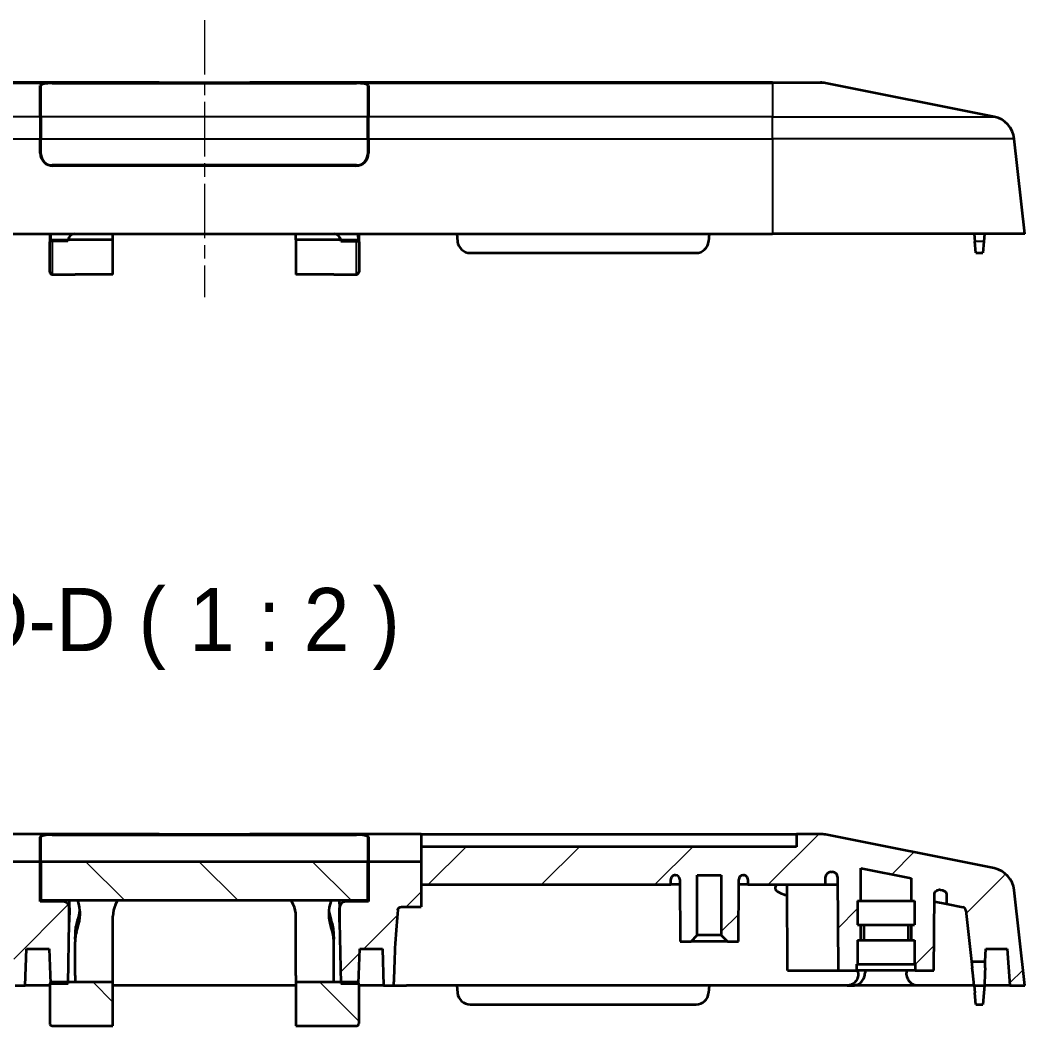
# Model space of a CAD drawing. Header units: millimetres. Extents: x 22 to 2984, y 12 to 577.
# Drawn here: x 1554.7 to 1634.3, y 136.7 to 216.4 of the extents above; entities that cross this region are included whole.
import ezdxf

# ---------------------------------------------------------------- set-up
doc = ezdxf.new("R2010")
doc.units = ezdxf.units.MM
doc.header["$LTSCALE"] = 1.5
doc.linetypes.add('CHAIN', pattern=[0.3543, 0.2362, -0.0295, 0.0591, -0.0295])
doc.layers.add('Centerline (ISO)', color=7, linetype='Continuous', lineweight=18, true_color=0x80ffff)
doc.layers.add('Hatch (ISO)', color=1, linetype='Continuous', lineweight=18, true_color=0xff0000)
for name, color, linetype, lineweight in [('Symbol (ISO)', 7, 'Continuous', 18), ('Visible (ISO)', 7, 'Continuous', 35), ('Visible Narrow (ISO)', 7, 'Continuous', 25)]:
    doc.layers.add(name, color=color, linetype=linetype, lineweight=lineweight)
doc.styles.add('Note Text (TK)', font='MS PGothic.ttf')

msp = doc.modelspace()

# ---------------------------------------------------------------- hatches: boundary and pattern name
at = {"layer": 'Hatch (ISO)'}
h = msp.add_hatch(dxfattribs=at)
h.set_pattern_fill('ANSI31', color=256, scale=50.8, style=0)
h.set_pattern_definition([(45, (1381.25, -4), (-4.49013, 4.49013), [])])
edge = h.paths.add_edge_path()
edge.add_line((1513.00158, 146.55295), (1513.00158, 144.65295))
edge.add_line((1513.00158, 144.65295), (1513.25158, 144.65295))
edge.add_line((1513.25158, 144.65295), (1513.25158, 143.45295))
edge.add_line((1513.25158, 143.45295), (1513.00158, 143.45295))
edge.add_line((1513.00158, 143.45295), (1513.00158, 141.55295))
edge.add_line((1513.00158, 141.55295), (1512.95158, 141.55295))
edge.add_line((1512.95158, 141.55295), (1512.95158, 141.05295))
edge.add_line((1512.95158, 141.05295), (1511.45158, 141.05295))
edge.add_line((1511.45158, 141.05295), (1511.42017, 147.05133))
edge.add_spline(control_points=[(1511.42017, 147.05133), (1511.4199, 147.10342), (1511.40945, 147.15495), (1511.3694, 147.25112), (1511.34018, 147.29483), (1511.26661, 147.36858), (1511.22298, 147.39793), (1511.13832, 147.43345), (1511.09961, 147.44328), (1511.02057, 147.45121), (1510.98068, 147.44926), (1510.94173, 147.44147)], knot_values=[-0.0707091, -0.0707091, -0.0707091, -0.0707091, -0.05508333, -0.05508333, -0.03945755, -0.03945755, -0.02383177, -0.02383177, -0.01191588, -0.01191588, 0, 0, 0, 0], degree=3, periodic=0)
edge.add_line((1510.94173, 147.44147), (1510.77766, 147.40866))
edge.add_spline(control_points=[(1510.77766, 147.40866), (1510.72658, 147.39844), (1510.67799, 147.37835), (1510.59125, 147.32067), (1510.55392, 147.28363), (1510.5027, 147.20788), (1510.48559, 147.1722), (1510.46233, 147.09699), (1510.45632, 147.05788), (1510.45611, 147.01852)], knot_values=[-0.05486724, -0.05486724, -0.05486724, -0.05486724, -0.03924146, -0.03924146, -0.02361568, -0.02361568, -0.01180784, -0.01180784, 0, 0, 0, 0], degree=3, periodic=0)
edge.add_line((1510.45611, 147.01852), (1510.45247, 146.32382))
edge.add_line((1510.45247, 146.32382), (1509.17716, 146.06875))
edge.add_ellipse((1509.236, 145.77458), major_axis=(-0.29817, 0.03313), ratio=1, start_angle=287.6501242, end_angle=360)
edge.add_line((1508.93783, 145.80771), (1508.48731, 141.75295))
edge.add_line((1508.48731, 141.75295), (1507.38523, 141.75295))
edge.add_line((1507.38523, 141.75295), (1507.35031, 142.75295))
edge.add_line((1507.35031, 142.75295), (1505.65437, 142.75295))
edge.add_line((1505.65437, 142.75295), (1505.45158, 139.85295))
edge.add_line((1505.45158, 139.85295), (1504.25158, 139.85295))
edge.add_line((1504.25158, 139.85295), (1505.09008, 147.39946))
edge.add_ellipse((1507.07785, 147.1786), major_axis=(-0.39223, 1.96116), ratio=1, start_angle=0, end_angle=72.3498758, ccw=False)
edge.add_line((1506.68561, 149.13976), (1520.05739, 151.81411))
edge.add_ellipse((1520.44962, 149.85295), major_axis=(0, 2), ratio=1, start_angle=0, end_angle=11.3099325, ccw=False)
edge.add_line((1520.44962, 151.85295), (1522.35158, 151.85295))
edge.add_line((1522.35158, 151.85295), (1522.35158, 150.85295))
edge.add_line((1522.35158, 150.85295), (1552.42714, 150.85295))
edge.add_line((1552.42714, 150.85295), (1552.42714, 149.66548))
edge.add_line((1552.42714, 149.66548), (1552.42714, 147.85295))
edge.add_line((1552.42714, 147.85295), (1532.30158, 147.85295))
edge.add_line((1532.30158, 147.85295), (1532.30366, 148.25112))
edge.add_ellipse((1531.95367, 148.25295), major_axis=(0, 0.35), ratio=1, start_angle=269.7, end_angle=360)
edge.add_line((1531.95367, 148.60295), (1531.92724, 148.60295))
edge.add_ellipse((1531.92724, 148.25295), major_axis=(-0.35, 0.00183), ratio=1, start_angle=270.3, end_angle=360)
edge.add_line((1531.57724, 148.25478), (1531.55158, 143.35295))
edge.add_line((1531.55158, 143.35295), (1530.70158, 143.35295))
edge.add_line((1530.70158, 143.35295), (1530.20158, 143.85295))
edge.add_line((1530.20158, 143.85295), (1530.20158, 148.60295))
edge.add_line((1530.20158, 148.60295), (1528.30158, 148.60295))
edge.add_line((1528.30158, 148.60295), (1528.30158, 143.85295))
edge.add_line((1528.30158, 143.85295), (1527.80158, 143.35295))
edge.add_line((1527.80158, 143.35295), (1526.95158, 143.35295))
edge.add_line((1526.95158, 143.35295), (1526.92591, 148.25478))
edge.add_ellipse((1526.57592, 148.25295), major_axis=(0, 0.35), ratio=1, start_angle=270.3, end_angle=360)
edge.add_line((1526.57592, 148.60295), (1526.54949, 148.60295))
edge.add_ellipse((1526.54949, 148.25295), major_axis=(-0.35, -0.00183), ratio=1, start_angle=269.7, end_angle=360)
edge.add_line((1526.19949, 148.25112), (1526.20158, 147.85295))
edge.add_line((1526.20158, 147.85295), (1520.04268, 147.85295))
edge.add_line((1520.04268, 147.85295), (1520.03952, 148.45504))
edge.add_ellipse((1519.63953, 148.45295), major_axis=(0, 0.4), ratio=1, start_angle=270.3, end_angle=360)
edge.add_line((1519.63953, 148.85295), (1519.49033, 148.85295))
edge.add_ellipse((1519.49033, 148.45295), major_axis=(-0.39999, 0.00209), ratio=1, start_angle=270.3, end_angle=360)
edge.add_line((1519.09034, 148.45504), (1519.05158, 141.05295))
edge.add_line((1519.05158, 141.05295), (1517.55158, 141.05295))
edge.add_line((1517.55158, 141.05295), (1517.55158, 141.55295))
edge.add_line((1517.55158, 141.55295), (1517.50158, 141.55295))
edge.add_line((1517.50158, 141.55295), (1517.50158, 143.45295))
edge.add_line((1517.50158, 143.45295), (1517.25158, 143.45295))
edge.add_line((1517.25158, 143.45295), (1517.25158, 144.65295))
edge.add_line((1517.25158, 144.65295), (1517.50158, 144.65295))
edge.add_line((1517.50158, 144.65295), (1517.50158, 146.55295))
edge.add_line((1517.50158, 146.55295), (1517.25158, 146.55295))
edge.add_line((1517.25158, 146.55295), (1517.25158, 149.15295))
edge.add_line((1517.25158, 149.15295), (1513.25158, 148.35295))
edge.add_line((1513.25158, 148.35295), (1513.25158, 146.55295))
edge.add_line((1513.25158, 146.55295), (1513.00158, 146.55295))
edge = h.paths.add_edge_path()
edge.add_line((1584.94365, 146.09616), (1586.4148, 146.09616))
edge.add_line((1586.4148, 146.09616), (1586.4148, 147.85295))
edge.add_line((1586.4148, 147.85295), (1586.4148, 149.66548))
edge.add_line((1586.4148, 149.66548), (1582.25158, 149.66548))
edge.add_line((1582.25158, 149.66548), (1582.25158, 146.50327))
edge.add_line((1582.25158, 146.50327), (1580.44402, 146.50327))
edge.add_ellipse((1580.44402, 146.0193), major_axis=(0, 0.48397), ratio=1, start_angle=0, end_angle=89.3480776)
edge.add_ellipse((1580.46375, 144.88904), major_axis=(-0.07903, 4.52768), ratio=0.11041491, start_angle=75.3618381, end_angle=90)
edge.add_line((1579.96383, 144.88032), (1580.04688, 140.12196))
edge.add_line((1580.04688, 140.12196), (1580.04896, 140.00295))
edge.add_line((1580.04896, 140.00295), (1580.25481, 140.00295))
edge.add_line((1580.25481, 140.00295), (1580.45158, 140.00295))
edge.add_line((1580.45158, 140.00295), (1581.30158, 140.00295))
edge.add_line((1581.30158, 140.00295), (1581.45682, 140.00295))
edge.add_line((1581.45682, 140.00295), (1581.45833, 140.04617))
edge.add_line((1581.45833, 140.04617), (1581.55285, 142.75295))
edge.add_line((1581.55285, 142.75295), (1583.35031, 142.75295))
edge.add_line((1583.35031, 142.75295), (1583.45158, 139.85295))
edge.add_line((1583.45158, 139.85295), (1584.25158, 139.85295))
edge.add_line((1584.25158, 139.85295), (1584.25689, 140.15726))
edge.add_ellipse((1585.25674, 140.13981), major_axis=(0.15806, 9.05537), ratio=0.11041491, start_angle=50.9953604, end_angle=90, ccw=False)
edge.add_spline(control_points=[(1584.57924, 145.85267), (1584.58223, 145.8806), (1584.59017, 145.90757), (1584.61579, 145.95874), (1584.63339, 145.98199), (1584.6811, 146.02734), (1584.71518, 146.04947), (1584.82072, 146.0902), (1584.88722, 146.09616), (1584.94365, 146.09616)], knot_values=[-0.04626918, -0.04626918, -0.04626918, -0.04626918, -0.03748152, -0.03748152, -0.02837533, -0.02837533, -0.01692878, -0.01692878, 0, 0, 0, 0], degree=3, periodic=0)
edge = h.paths.add_edge_path()
edge.add_line((1552.42714, 146.09616), (1553.55951, 146.09616))
edge.add_spline(control_points=[(1553.55951, 146.09616), (1553.61363, 146.09616), (1553.67584, 146.09067), (1553.77177, 146.05673), (1553.80587, 146.03851), (1553.86017, 145.9932), (1553.88103, 145.96851), (1553.91132, 145.91302), (1553.92062, 145.88345), (1553.92391, 145.85267)], knot_values=[-0.04926819, -0.04926819, -0.04926819, -0.04926819, -0.03044464, -0.03044464, -0.01895465, -0.01895465, -0.00928773, -0.00928773, 0, 0, 0, 0], degree=3, periodic=0)
edge.add_ellipse((1553.24642, 140.13981), major_axis=(-0.15806, 9.05537), ratio=0.11041491, start_angle=270, end_angle=309.0046396, ccw=False)
edge.add_line((1554.24627, 140.15726), (1554.25158, 139.85295))
edge.add_line((1554.25158, 139.85295), (1555.05158, 139.85295))
edge.add_line((1555.05158, 139.85295), (1555.15285, 142.75295))
edge.add_line((1555.15285, 142.75295), (1556.95031, 142.75295))
edge.add_line((1556.95031, 142.75295), (1557.04483, 140.04617))
edge.add_line((1557.04483, 140.04617), (1557.04634, 140.00295))
edge.add_line((1557.04634, 140.00295), (1557.20158, 140.00295))
edge.add_line((1557.20158, 140.00295), (1558.05158, 140.00295))
edge.add_line((1558.05158, 140.00295), (1558.24835, 140.00295))
edge.add_line((1558.24835, 140.00295), (1558.4542, 140.00295))
edge.add_line((1558.4542, 140.00295), (1558.45627, 140.12196))
edge.add_line((1558.45627, 140.12196), (1558.53933, 144.88032))
edge.add_ellipse((1558.03941, 144.88904), major_axis=(0.07903, 4.52768), ratio=0.11041491, start_angle=270, end_angle=284.6381619)
edge.add_ellipse((1558.05914, 146.0193), major_axis=(0.48394, 0.00551), ratio=1, start_angle=0, end_angle=89.3480776)
edge.add_line((1558.05914, 146.50327), (1556.25158, 146.50327))
edge.add_line((1556.25158, 146.50327), (1556.25158, 149.66548))
edge.add_line((1556.25158, 149.66548), (1552.42714, 149.66548))
edge.add_line((1552.42714, 149.66548), (1552.42714, 147.85295))
edge.add_line((1552.42714, 147.85295), (1552.42714, 146.09616))
edge = h.paths.add_edge_path()
edge.add_line((1621.00158, 146.55295), (1621.00158, 144.65295))
edge.add_line((1621.00158, 144.65295), (1621.25158, 144.65295))
edge.add_line((1621.25158, 144.65295), (1621.25158, 143.45295))
edge.add_line((1621.25158, 143.45295), (1621.00158, 143.45295))
edge.add_line((1621.00158, 143.45295), (1621.00158, 141.55295))
edge.add_line((1621.00158, 141.55295), (1620.95158, 141.55295))
edge.add_line((1620.95158, 141.55295), (1620.95158, 141.05295))
edge.add_line((1620.95158, 141.05295), (1619.45158, 141.05295))
edge.add_line((1619.45158, 141.05295), (1619.41282, 148.45504))
edge.add_ellipse((1619.01283, 148.45295), major_axis=(0, 0.4), ratio=1, start_angle=270.3, end_angle=360)
edge.add_line((1619.01283, 148.85295), (1618.86363, 148.85295))
edge.add_ellipse((1618.86363, 148.45295), major_axis=(-0.39999, 0.00209), ratio=1, start_angle=270.3, end_angle=360)
edge.add_line((1618.46363, 148.45504), (1618.46048, 147.85295))
edge.add_line((1618.46048, 147.85295), (1612.30158, 147.85295))
edge.add_line((1612.30158, 147.85295), (1612.30366, 148.25112))
edge.add_ellipse((1611.95367, 148.25295), major_axis=(0, 0.35), ratio=1, start_angle=269.7, end_angle=360)
edge.add_line((1611.95367, 148.60295), (1611.92724, 148.60295))
edge.add_ellipse((1611.92724, 148.25295), major_axis=(-0.35, 0.00183), ratio=1, start_angle=270.3, end_angle=360)
edge.add_line((1611.57724, 148.25478), (1611.55158, 143.35295))
edge.add_line((1611.55158, 143.35295), (1610.70158, 143.35295))
edge.add_line((1610.70158, 143.35295), (1610.20158, 143.85295))
edge.add_line((1610.20158, 143.85295), (1610.20158, 148.60295))
edge.add_line((1610.20158, 148.60295), (1608.30158, 148.60295))
edge.add_line((1608.30158, 148.60295), (1608.30158, 143.85295))
edge.add_line((1608.30158, 143.85295), (1607.80158, 143.35295))
edge.add_line((1607.80158, 143.35295), (1606.95158, 143.35295))
edge.add_line((1606.95158, 143.35295), (1606.92591, 148.25478))
edge.add_ellipse((1606.57592, 148.25295), major_axis=(0, 0.35), ratio=1, start_angle=270.3, end_angle=360)
edge.add_line((1606.57592, 148.60295), (1606.54949, 148.60295))
edge.add_ellipse((1606.54949, 148.25295), major_axis=(-0.35, -0.00183), ratio=1, start_angle=269.7, end_angle=360)
edge.add_line((1606.19949, 148.25112), (1606.20158, 147.85295))
edge.add_line((1606.20158, 147.85295), (1586.4148, 147.85295))
edge.add_line((1586.4148, 147.85295), (1586.4148, 149.66548))
edge.add_line((1586.4148, 149.66548), (1586.4148, 150.85295))
edge.add_line((1586.4148, 150.85295), (1616.15158, 150.85295))
edge.add_line((1616.15158, 150.85295), (1616.15158, 151.85295))
edge.add_line((1616.15158, 151.85295), (1618.05354, 151.85295))
edge.add_ellipse((1618.05354, 149.85295), major_axis=(0.39223, 1.96116), ratio=1, start_angle=0, end_angle=11.3099325, ccw=False)
edge.add_line((1618.44577, 151.81411), (1631.81754, 149.13976))
edge.add_ellipse((1631.42531, 147.1786), major_axis=(1.98777, 0.22086), ratio=1, start_angle=0, end_angle=72.3498758, ccw=False)
edge.add_line((1633.41308, 147.39946), (1634.25158, 139.85295))
edge.add_line((1634.25158, 139.85295), (1633.05158, 139.85295))
edge.add_line((1633.05158, 139.85295), (1632.84879, 142.75295))
edge.add_line((1632.84879, 142.75295), (1631.15285, 142.75295))
edge.add_line((1631.15285, 142.75295), (1631.11793, 141.75295))
edge.add_line((1631.11793, 141.75295), (1630.01585, 141.75295))
edge.add_line((1630.01585, 141.75295), (1629.56532, 145.80771))
edge.add_ellipse((1629.26716, 145.77458), major_axis=(0.05883, 0.29417), ratio=1, start_angle=287.6501242, end_angle=360)
edge.add_line((1629.32599, 146.06875), (1628.05068, 146.32382))
edge.add_line((1628.05068, 146.32382), (1628.04705, 147.01852))
edge.add_spline(control_points=[(1628.04705, 147.01852), (1628.04677, 147.0706), (1628.03633, 147.12214), (1627.99628, 147.2183), (1627.96705, 147.26201), (1627.90247, 147.32676), (1627.87072, 147.35037), (1627.80134, 147.38756), (1627.76409, 147.40094), (1627.7255, 147.40866)], knot_values=[-0.05486724, -0.05486724, -0.05486724, -0.05486724, -0.03924146, -0.03924146, -0.02361568, -0.02361568, -0.01180784, -0.01180784, 0, 0, 0, 0], degree=3, periodic=0)
edge.add_line((1627.7255, 147.40866), (1627.56143, 147.44147))
edge.add_spline(control_points=[(1627.56143, 147.44147), (1627.51035, 147.45169), (1627.45777, 147.45183), (1627.35551, 147.43195), (1627.30682, 147.41211), (1627.21976, 147.3549), (1627.18224, 147.31806), (1627.13041, 147.24229), (1627.11299, 147.20635), (1627.08932, 147.13052), (1627.08319, 147.09105), (1627.08299, 147.05133)], knot_values=[-0.0707091, -0.0707091, -0.0707091, -0.0707091, -0.05508333, -0.05508333, -0.03945755, -0.03945755, -0.02383177, -0.02383177, -0.01191588, -0.01191588, 0, 0, 0, 0], degree=3, periodic=0)
edge.add_line((1627.08299, 147.05133), (1627.05158, 141.05295))
edge.add_line((1627.05158, 141.05295), (1625.55158, 141.05295))
edge.add_line((1625.55158, 141.05295), (1625.55158, 141.55295))
edge.add_line((1625.55158, 141.55295), (1625.50158, 141.55295))
edge.add_line((1625.50158, 141.55295), (1625.50158, 143.45295))
edge.add_line((1625.50158, 143.45295), (1625.25158, 143.45295))
edge.add_line((1625.25158, 143.45295), (1625.25158, 144.65295))
edge.add_line((1625.25158, 144.65295), (1625.50158, 144.65295))
edge.add_line((1625.50158, 144.65295), (1625.50158, 146.55295))
edge.add_line((1625.50158, 146.55295), (1625.25158, 146.55295))
edge.add_line((1625.25158, 146.55295), (1625.25158, 148.35295))
edge.add_line((1625.25158, 148.35295), (1621.25158, 149.15295))
edge.add_line((1621.25158, 149.15295), (1621.25158, 146.55295))
edge.add_line((1621.25158, 146.55295), (1621.00158, 146.55295))
h = msp.add_hatch(dxfattribs=at)
h.set_pattern_fill('ANSI31', color=256, scale=50.8, angle=90.0002105, style=0)
h.set_pattern_definition([(135.0002, (1381.25, -4), (-4.49011, -4.49014), [])])
h.paths.add_polyline_path([(1556.30158, 146.60607), (1582.20158, 146.60607), (1582.20158, 149.66548), (1556.30158, 149.66548)])
edge = h.paths.add_edge_path()
edge.add_spline(control_points=[(1557.20158, 140.12196), (1557.1769, 140.12196), (1557.14785, 140.11618), (1557.10224, 140.09729), (1557.07761, 140.08083), (1557.05495, 140.05817), (1557.04983, 140.05232), (1557.04496, 140.04607)], knot_values=[0.1182582, 0.1182582, 0.1182582, 0.1182582, 0.1256629, 0.1256629, 0.13306767, 0.13306767, 0.13527764, 0.13527764, 0.13527764, 0.13527764], degree=3, periodic=0)
edge.add_spline(control_points=[(1557.04496, 140.04607), (1557.03351, 140.03139), (1557.02343, 140.01449), (1557.00736, 139.97569), (1557.00158, 139.94663), (1557.00158, 139.92195)], knot_values=[0.13527764, 0.13527764, 0.13527764, 0.13527764, 0.14047265, 0.14047265, 0.1478785, 0.1478785, 0.1478785, 0.1478785], degree=3, periodic=0)
edge.add_line((1557.00158, 139.92195), (1557.00158, 136.86402))
edge.add_spline(control_points=[(1557.00158, 136.86402), (1557.00158, 136.83905), (1557.00738, 136.80966), (1557.02637, 136.76362), (1557.04286, 136.7388), (1557.07781, 136.70369), (1557.10243, 136.68716), (1557.14798, 136.66822), (1557.17696, 136.66243), (1557.20158, 136.66243)], knot_values=[-0.02974006, -0.02974006, -0.02974006, -0.02974006, -0.02224947, -0.02224947, -0.01479994, -0.01479994, -0.00738708, -0.00738708, 0, 0, 0, 0], degree=3, periodic=0)
edge.add_line((1557.20158, 136.66243), (1559.00158, 136.66243))
edge.add_line((1559.00158, 136.66243), (1559.00158, 136.65295))
edge.add_line((1559.00158, 136.65295), (1562.00158, 136.65295))
edge.add_line((1562.00158, 136.65295), (1562.00158, 140.12196))
edge.add_line((1562.00158, 140.12196), (1558.45627, 140.12196))
edge.add_line((1558.45627, 140.12196), (1558.24627, 140.12196))
edge.add_line((1558.24627, 140.12196), (1558.05158, 140.12196))
edge.add_line((1558.05158, 140.12196), (1557.20158, 140.12196))
edge = h.paths.add_edge_path()
edge.add_spline(control_points=[(1581.50158, 139.92195), (1581.50158, 139.94663), (1581.4958, 139.97569), (1581.47973, 140.01449), (1581.46965, 140.03139), (1581.4582, 140.04607)], knot_values=[0.00979911, 0.00979911, 0.00979911, 0.00979911, 0.01720495, 0.01720495, 0.02239996, 0.02239996, 0.02239996, 0.02239996], degree=3, periodic=0)
edge.add_spline(control_points=[(1581.4582, 140.04607), (1581.45333, 140.05232), (1581.44821, 140.05817), (1581.42555, 140.08083), (1581.40092, 140.09729), (1581.35531, 140.11618), (1581.32626, 140.12196), (1581.30158, 140.12196)], knot_values=[0.02239996, 0.02239996, 0.02239996, 0.02239996, 0.02460993, 0.02460993, 0.0320147, 0.0320147, 0.0394194, 0.0394194, 0.0394194, 0.0394194], degree=3, periodic=0)
edge.add_line((1581.30158, 140.12196), (1580.45158, 140.12196))
edge.add_line((1580.45158, 140.12196), (1580.25688, 140.12196))
edge.add_line((1580.25688, 140.12196), (1580.04688, 140.12196))
edge.add_line((1580.04688, 140.12196), (1576.50158, 140.12196))
edge.add_line((1576.50158, 140.12196), (1576.50158, 136.65295))
edge.add_line((1576.50158, 136.65295), (1579.50158, 136.65295))
edge.add_line((1579.50158, 136.65295), (1579.50158, 136.66243))
edge.add_line((1579.50158, 136.66243), (1581.30158, 136.66243))
edge.add_spline(control_points=[(1581.30158, 136.66243), (1581.3262, 136.66243), (1581.35518, 136.66822), (1581.40073, 136.68716), (1581.42534, 136.70369), (1581.4603, 136.7388), (1581.47679, 136.76362), (1581.49577, 136.80966), (1581.50158, 136.83905), (1581.50158, 136.86402)], knot_values=[0, 0, 0, 0, 0.00738708, 0.00738708, 0.01479994, 0.01479994, 0.02224947, 0.02224947, 0.02974006, 0.02974006, 0.02974006, 0.02974006], degree=3, periodic=0)
edge.add_line((1581.50158, 136.86402), (1581.50158, 139.92195))

# ---------------------------------------------------------------- linework, layer by layer
at = {"layer": 'Centerline (ISO)', "linetype": 'CHAIN', "ltscale": 12.196047}
msp.add_line((1569.25158, 216.36539), (1569.25158, 194.41423), dxfattribs=at)
at = {"layer": 'Visible (ISO)'}
for p, q in [((1565.65955, 211.41423), (1524.25158, 211.41423)), ((1557.20158, 211.36539), (1581.30158, 211.36539)), ((1557.25158, 211.37539), (1564.25158, 211.37539)), ((1564.25158, 211.36539), (1564.25158, 211.37539)), ((1565.65955, 211.41423), (1572.84361, 211.41423)), ((1614.25158, 211.41423), (1572.84361, 211.41423)), ((1574.25158, 211.37539), (1581.25158, 211.37539)), ((1574.25158, 211.37539), (1574.25158, 211.36539)), ((1614.25158, 211.41423), (1618.05354, 211.41423)), ((1631.81754, 208.70103), (1618.44577, 211.37539)), ((1556.25158, 208.70103), (1556.25158, 211.17539)), ((1556.30158, 208.70103), (1556.30158, 211.18539)), ((1582.20158, 211.18539), (1582.20158, 208.70103)), ((1582.25158, 211.17539), (1582.25158, 208.70103)), ((1556.25158, 208.70103), (1556.25158, 206.96073)), ((1556.30158, 208.70103), (1556.30158, 206.96073)), ((1582.20158, 206.96073), (1582.20158, 208.70103)), ((1582.25158, 206.96073), (1582.25158, 208.70103)), ((1556.25158, 205.81423), (1556.25158, 206.96073)), ((1556.30158, 205.76423), (1556.30158, 206.96073)), ((1582.20158, 206.96073), (1582.20158, 205.76423)), ((1582.25158, 206.96073), (1582.25158, 205.81423)), ((1634.25158, 199.41423), (1633.41308, 206.96073)), ((1581.30158, 204.86423), (1557.20158, 204.86423)), ((1558.54671, 204.86423), (1558.54584, 204.81423)), ((1562.00158, 204.81423), (1562.00158, 204.86423)), ((1576.50158, 204.81423), (1576.50158, 204.86423)), ((1579.95732, 204.81423), (1579.95645, 204.86423)), ((1581.25158, 204.81423), (1557.25158, 204.81423)), ((1524.25158, 199.41423), (1614.25158, 199.41423)), ((1557.00158, 199.41423), (1557.00158, 198.7917)), ((1557.05158, 199.41423), (1557.06005, 199.17172)), ((1562.00158, 198.96423), (1562.00158, 199.41423)), ((1576.50158, 198.96423), (1576.50158, 199.41423)), ((1581.44311, 199.17172), (1581.45158, 199.41423)), ((1581.50158, 198.7917), (1581.50158, 199.41423)), ((1589.25158, 199.41423), (1589.30295, 198.82707)), ((1609.25158, 199.41423), (1609.20021, 198.82707)), ((1634.25158, 199.41423), (1614.25158, 199.41423)), ((1630.22696, 199.41423), (1630.27833, 198.82707)), ((1631.05158, 199.41423), (1631.00021, 198.82707)), ((1557.00158, 196.41423), (1557.00158, 198.7917)), ((1557.06005, 199.17172), (1557.06809, 198.9414)), ((1557.07175, 198.83664), (1557.06809, 198.9414)), ((1558.4415, 198.83664), (1557.07175, 198.83664)), ((1558.44222, 198.87787), (1558.4415, 198.83664)), ((1562.00158, 198.96423), (1558.45353, 198.96423)), ((1562.00158, 196.21423), (1562.00158, 198.96423)), ((1576.50158, 198.96423), (1576.50158, 196.21423)), ((1580.04963, 198.96423), (1576.50158, 198.96423)), ((1580.06166, 198.83664), (1580.06094, 198.87787)), ((1580.06166, 198.83664), (1581.43141, 198.83664)), ((1581.43507, 198.9414), (1581.43141, 198.83664)), ((1581.44311, 199.17172), (1581.43507, 198.9414)), ((1581.50158, 198.7917), (1581.50158, 196.41423)), ((1630.3582, 197.91423), (1630.27833, 198.82707)), ((1631.00021, 198.82707), (1630.92035, 197.91423)), ((1590.29914, 197.91423), (1608.20401, 197.91423)), ((1630.3582, 197.91423), (1630.92035, 197.91423)), ((1557.20158, 196.21423), (1559.00158, 196.21423)), ((1562.00158, 196.21423), (1559.00158, 196.21423)), ((1579.50158, 196.21423), (1576.50158, 196.21423)), ((1579.50158, 196.21423), (1581.30158, 196.21423)), ((1565.65955, 151.85295), (1552.42714, 151.85295)), ((1556.25158, 149.66548), (1556.25158, 151.61411)), ((1556.30158, 149.66548), (1556.30158, 151.62411)), ((1557.20158, 151.80411), (1581.30158, 151.80411)), ((1557.25158, 151.81411), (1564.25158, 151.81411)), ((1564.25158, 151.80411), (1564.25158, 151.81411)), ((1565.65955, 151.85295), (1572.84361, 151.85295)), ((1586.4148, 151.85295), (1572.84361, 151.85295)), ((1574.25158, 151.81411), (1581.25158, 151.81411)), ((1574.25158, 151.81411), (1574.25158, 151.80411)), ((1582.20158, 151.62411), (1582.20158, 149.66548)), ((1582.25158, 151.61411), (1582.25158, 149.66548)), ((1586.4148, 151.81411), (1586.4148, 151.85295)), ((1586.4148, 151.85295), (1614.15158, 151.85295)), ((1586.4148, 151.81411), (1586.4148, 149.66548)), ((1614.15158, 151.85295), (1616.15158, 151.85295)), ((1618.05354, 151.85295), (1616.15158, 151.85295)), ((1616.15158, 151.85295), (1616.15158, 150.85295)), ((1631.81754, 149.13976), (1618.44577, 151.81411)), ((1616.15158, 150.85295), (1586.4148, 150.85295)), ((1556.25158, 149.66548), (1552.42714, 149.66548)), ((1556.25158, 146.50327), (1556.25158, 149.66548)), ((1582.20158, 149.66548), (1556.30158, 149.66548)), ((1556.30158, 149.66548), (1556.30158, 146.60607)), ((1582.20158, 146.60607), (1582.20158, 149.66548)), ((1586.4148, 149.66548), (1582.25158, 149.66548)), ((1582.25158, 149.66548), (1582.25158, 146.50327)), ((1586.4148, 149.66548), (1586.4148, 146.09616)), ((1621.25158, 146.55295), (1621.25158, 149.15295)), ((1621.25158, 149.15295), (1625.25158, 148.35295)), ((1606.54949, 148.60295), (1606.57592, 148.60295)), ((1608.30158, 143.85295), (1608.30158, 148.60295)), ((1608.30158, 148.60295), (1610.20158, 148.60295)), ((1610.20158, 148.60295), (1610.20158, 143.85295)), ((1611.92724, 148.60295), (1611.95367, 148.60295)), ((1618.46048, 147.85295), (1618.46363, 148.45504)), ((1618.86363, 148.85295), (1619.01283, 148.85295)), ((1619.41282, 148.45504), (1619.45158, 141.05295)), ((1625.25158, 148.35295), (1625.25158, 146.55295)), ((1586.4148, 147.85295), (1606.20158, 147.85295)), ((1606.20158, 147.85295), (1606.19949, 148.25112)), ((1606.92802, 147.85295), (1606.20158, 147.85295)), ((1606.92591, 148.25478), (1606.95158, 143.35295)), ((1611.55158, 143.35295), (1611.57724, 148.25478)), ((1612.30158, 147.85295), (1611.57514, 147.85295)), ((1612.30366, 148.25112), (1612.30158, 147.85295)), ((1612.30158, 147.85295), (1618.46048, 147.85295)), ((1615.45158, 141.05295), (1615.41597, 147.85295)), ((1618.46048, 147.85295), (1619.41597, 147.85295)), ((1627.05158, 141.05295), (1627.08299, 147.05133)), ((1627.56143, 147.44147), (1627.7255, 147.40866)), ((1628.04705, 147.01852), (1628.05068, 146.32382)), ((1634.25158, 139.85295), (1633.41308, 147.39946)), ((1558.05914, 146.50327), (1556.25158, 146.50327)), ((1556.30158, 146.60607), (1582.20158, 146.60607)), ((1558.55906, 146.01057), (1558.53933, 144.88032)), ((1558.55906, 146.01057), (1558.56945, 146.60607)), ((1562.21984, 146.27005), (1562.38784, 146.60607)), ((1576.28332, 146.27005), (1576.11531, 146.60607)), ((1579.9337, 146.60607), (1579.9441, 146.01057)), ((1579.96383, 144.88032), (1579.9441, 146.01057)), ((1582.25158, 146.50327), (1580.44402, 146.50327)), ((1584.94365, 146.09616), (1586.4148, 146.09616)), ((1621.00158, 146.55295), (1625.50158, 146.55295)), ((1621.00158, 146.55295), (1621.00158, 144.65295)), ((1625.50158, 146.55295), (1625.50158, 144.65295)), ((1627.08019, 146.51791), (1628.05068, 146.32382)), ((1628.05068, 146.32382), (1629.32599, 146.06875)), ((1562.00158, 140.65295), (1562.00158, 145.34355)), ((1576.50158, 140.65295), (1576.50158, 145.34355)), ((1629.56532, 145.80771), (1630.01585, 141.75295)), ((1558.4542, 140.00295), (1558.53933, 144.88032)), ((1579.96383, 144.88032), (1580.04896, 140.00295)), ((1621.00158, 144.65295), (1625.50158, 144.65295)), ((1621.25158, 143.45295), (1621.25158, 144.65295)), ((1621.50158, 144.65295), (1621.50158, 143.45295)), ((1625.00158, 144.65295), (1625.00158, 143.45295)), ((1625.25158, 144.65295), (1625.25158, 143.45295)), ((1559.00158, 143.92027), (1559.00158, 143.72027)), ((1559.00158, 143.52027), (1559.00158, 143.72027)), ((1559.00158, 143.52027), (1559.00158, 143.32027)), ((1579.50158, 143.72027), (1579.50158, 143.92027)), ((1579.50158, 143.72027), (1579.50158, 143.52027)), ((1579.50158, 143.32027), (1579.50158, 143.52027)), ((1607.80158, 143.35295), (1608.30158, 143.85295)), ((1610.20158, 143.85295), (1608.30158, 143.85295)), ((1610.20158, 143.85295), (1610.70158, 143.35295)), ((1555.05158, 139.85295), (1555.15285, 142.75295)), ((1555.15285, 142.75295), (1556.95031, 142.75295)), ((1556.95031, 142.75295), (1557.04634, 140.00295)), ((1559.00158, 140.65295), (1559.00158, 143.32027)), ((1579.50158, 140.65295), (1579.50158, 143.32027)), ((1581.45682, 140.00295), (1581.55285, 142.75295)), ((1581.55285, 142.75295), (1583.35031, 142.75295)), ((1583.35031, 142.75295), (1583.45158, 139.85295)), ((1606.95158, 143.35295), (1607.80158, 143.35295)), ((1610.70158, 143.35295), (1607.80158, 143.35295)), ((1610.70158, 143.35295), (1611.55158, 143.35295)), ((1621.00158, 143.45295), (1625.50158, 143.45295)), ((1621.00158, 143.45295), (1621.00158, 141.55295)), ((1625.50158, 143.45295), (1625.50158, 141.55295)), ((1631.11793, 141.75295), (1631.15285, 142.75295)), ((1631.15285, 142.75295), (1632.84879, 142.75295)), ((1632.84879, 142.75295), (1633.05158, 139.85295)), ((1620.95158, 141.05295), (1620.95158, 141.55295)), ((1620.95158, 141.55295), (1621.00158, 141.55295)), ((1621.00158, 141.55295), (1625.50158, 141.55295)), ((1625.50158, 141.55295), (1625.55158, 141.55295)), ((1625.55158, 141.55295), (1625.55158, 141.05295)), ((1630.01585, 141.75295), (1631.11793, 141.75295)), ((1630.01585, 141.75295), (1630.07141, 141.25295)), ((1630.11585, 140.85295), (1630.07141, 141.25295)), ((1631.10047, 141.25295), (1631.0865, 140.85295)), ((1631.10047, 141.25295), (1631.11793, 141.75295)), ((1559.00158, 140.65295), (1559.00158, 140.12196)), ((1562.00158, 140.12196), (1562.00158, 140.65295)), ((1576.50158, 140.65295), (1576.50158, 140.12196)), ((1579.50158, 140.12196), (1579.50158, 140.65295)), ((1615.45158, 141.05295), (1619.45158, 141.05295)), ((1619.45158, 141.05295), (1620.95158, 141.05295)), ((1625.55158, 141.05295), (1620.95158, 141.05295)), ((1621.59255, 141.05295), (1621.58863, 140.85295)), ((1625.55158, 141.05295), (1627.05158, 141.05295)), ((1630.22696, 139.85295), (1630.11585, 140.85295)), ((1631.0865, 140.85295), (1631.05158, 139.85295)), ((1554.25158, 139.85295), (1555.05158, 139.85295)), ((1557.00158, 139.85295), (1555.05158, 139.85295)), ((1557.00158, 139.92195), (1557.00158, 136.86402)), ((1557.04634, 140.00295), (1558.4542, 140.00295)), ((1562.00158, 140.12196), (1557.20158, 140.12196)), ((1562.00158, 136.65295), (1562.00158, 140.12196)), ((1576.50158, 139.85295), (1562.00158, 139.85295)), ((1581.30158, 140.12196), (1576.50158, 140.12196)), ((1576.50158, 140.12196), (1576.50158, 136.65295)), ((1580.04896, 140.00295), (1581.45682, 140.00295)), ((1581.50158, 136.86402), (1581.50158, 139.92195)), ((1583.45158, 139.85295), (1581.50158, 139.85295)), ((1583.45158, 139.85295), (1584.25158, 139.85295)), ((1584.25158, 139.85295), (1584.25689, 140.15726)), ((1584.25158, 139.85295), (1585.2498, 139.85295)), ((1589.25158, 139.85295), (1585.2498, 139.85295)), ((1589.25158, 139.85295), (1589.30295, 139.26579)), ((1609.25158, 139.85295), (1589.25158, 139.85295)), ((1609.25158, 139.85295), (1609.20021, 139.26579)), ((1614.25158, 139.85295), (1609.25158, 139.85295)), ((1620.17624, 139.85295), (1614.25158, 139.85295)), ((1620.17624, 139.85295), (1620.64323, 139.85295)), ((1625.66777, 139.85295), (1620.64323, 139.85295)), ((1630.22696, 139.85295), (1625.66777, 139.85295)), ((1630.22696, 139.85295), (1631.05158, 139.85295)), ((1630.22696, 139.85295), (1630.27833, 139.26579)), ((1631.05158, 139.85295), (1631.00021, 139.26579)), ((1633.05158, 139.85295), (1631.05158, 139.85295)), ((1633.05158, 139.85295), (1634.25158, 139.85295)), ((1630.3582, 138.35295), (1630.27833, 139.26579)), ((1631.00021, 139.26579), (1630.92035, 138.35295)), ((1590.29914, 138.35295), (1608.20401, 138.35295)), ((1630.3582, 138.35295), (1630.92035, 138.35295)), ((1557.20158, 136.66243), (1559.00158, 136.66243)), ((1559.00158, 136.66243), (1559.00158, 136.65295)), ((1559.00158, 136.65295), (1562.00158, 136.65295)), ((1576.50158, 136.65295), (1579.50158, 136.65295)), ((1579.50158, 136.65295), (1579.50158, 136.66243)), ((1579.50158, 136.66243), (1581.30158, 136.66243))]:
    msp.add_line(p, q, dxfattribs=at)
for centre, radius, start, end in [((1618.05354, 209.41423), 2, 78.6900675, 90), ((1631.42531, 206.73987), 2, 6.3401917, 78.6900675), ((1557.25158, 205.81423), 1, 180, 270), ((1557.20158, 205.76423), 0.9, 180, 270), ((1581.25158, 205.81423), 1, 270, 0), ((1581.30158, 205.76423), 0.9, 270, 0), ((1556.19444, 205.69481), 3.20714, 344.0635522, 344.9904074), ((1556.19444, 205.49481), 3.20714, 347.7480953, 348.6606274), ((1556.19444, 205.29481), 3.20714, 351.3818034, 352.2842174), ((1556.19444, 205.09481), 3.20714, 354.9808582, 355.8769703), ((1582.30872, 205.09481), 3.20714, 184.1230297, 185.0191418), ((1582.30872, 205.29481), 3.20714, 187.7157826, 188.6181966), ((1582.30872, 205.49481), 3.20714, 191.3393726, 192.2519047), ((1582.30872, 205.69481), 3.20714, 195.0095926, 195.9364478), ((1590.29914, 198.91423), 1, 185, 270), ((1608.20401, 198.91423), 1, 270, 355), ((1557.20158, 196.41423), 0.2, 180, 270), ((1581.30158, 196.41423), 0.2, 270, 0), ((1618.05354, 149.85295), 2, 78.6900675, 90), ((1631.42531, 147.1786), 2, 6.3401917, 78.6900675), ((1606.54949, 148.25295), 0.35, 90, 180.3), ((1606.57592, 148.25295), 0.35, 0.3, 90), ((1611.92724, 148.25295), 0.35, 90, 179.7), ((1611.95367, 148.25295), 0.35, 359.7, 90), ((1618.86363, 148.45295), 0.4, 90, 179.7), ((1619.01283, 148.45295), 0.4, 0.3, 90), ((1558.05914, 146.0193), 0.48397, 0.6519224, 90), ((1556.19444, 145.53354), 3.20714, 339.4987599, 19.5371935), ((1582.30872, 145.53354), 3.20714, 160.4628065, 200.5012401), ((1580.44402, 146.0193), 0.48397, 90, 179.3480776), ((1629.26716, 145.77458), 0.3, 6.3401917, 78.6900675), ((1556.19444, 146.13354), 3.20714, 339.4987599, 354.632637), ((1556.19444, 145.93354), 3.20714, 339.4987599, 356.4246694), ((1556.19444, 145.73354), 3.20714, 339.4987599, 358.213205), ((1582.30872, 145.73354), 3.20714, 181.786795, 200.5012401), ((1582.30872, 145.93354), 3.20714, 183.5753306, 200.5012401), ((1582.30872, 146.13354), 3.20714, 185.367363, 200.5012401), ((1590.29914, 139.35295), 1, 185, 270), ((1608.20401, 139.35295), 1, 270, 355)]:
    msp.add_arc(centre, radius, start, end, dxfattribs=at)
for centre, major_axis, ratio, start_param, end_param in [((1557.25158, 211.17539), (-1, 0), 0.2, 4.71238898, 6.28318531), ((1557.20158, 211.18539), (0.9, 0), 0.2, 1.57079633, 3.14159265), ((1581.25158, 211.17539), (-1, 0), 0.2, 3.14159265, 4.71238898), ((1581.30158, 211.18539), (0.9, 0), 0.2, 0, 1.57079633), ((1557.25158, 208.01399), (-1, 0), 0.2, 5.96562488, 6.28318531), ((1581.25158, 208.01399), (-1, 0), 0.2, 3.14159265, 3.45915308), ((1558.06071, 199.17024), (-0.13331, 1.21205), 0.81898576, 1.27910788, 1.47974524), ((1558.94187, 198.85339), (0.04591, 0.55935), 0.89041988, 0.07295266, 1.48615965), ((1579.56129, 198.85339), (-0.04591, 0.55935), 0.89041988, 4.79702566, 6.21023265), ((1580.44245, 199.17024), (0.13331, 1.21205), 0.81898576, 4.80344007, 5.00407743), ((1557.25158, 151.61411), (-1, 0), 0.2, 4.71238898, 6.28318531), ((1557.20158, 151.62411), (0.9, 0), 0.2, 1.57079633, 3.14159265), ((1581.25158, 151.61411), (-1, 0), 0.2, 3.14159265, 4.71238898), ((1581.30158, 151.62411), (0.9, 0), 0.2, 0, 1.57079633), ((1557.25158, 148.45272), (-1, 0), 0.2, 5.96562488, 6.28318531), ((1581.25158, 148.45272), (-1, 0), 0.2, 3.14159265, 3.45915308), ((1558.03941, 144.88904), (0.07903, 4.52768), 0.11041491, 4.71238898, 4.9678731), ((1564.00158, 145.34355), (0, 2.03961), 0.98058068, 1.09925857, 1.57079633), ((1574.50158, 145.34355), (0, 2.03961), 0.98058068, 4.71238898, 5.18392673), ((1580.46375, 144.88904), (-0.07903, 4.52768), 0.11041491, 1.31531221, 1.57079633), ((1585.25674, 140.13981), (0.15806, 9.05537), 0.11041491, 0.89003694, 1.57079633), ((1562.00158, 143.92027), (0, 3.05941), 0.98058068, 1.20650143, 1.57079633), ((1562.00158, 143.72027), (0, 3.05941), 0.98058068, 1.20650143, 1.57079633), ((1562.00158, 143.52027), (0, 3.05941), 0.98058068, 1.20650143, 1.57079633), ((1562.00158, 143.32027), (0, 3.05941), 0.98058068, 1.20650143, 1.57079633), ((1576.50158, 143.92027), (0, 3.05941), 0.98058068, 4.71238898, 5.07668388), ((1576.50158, 143.72027), (0, 3.05941), 0.98058068, 4.71238898, 5.07668388), ((1576.50158, 143.52027), (0, 3.05941), 0.98058068, 4.71238898, 5.07668388), ((1576.50158, 143.32027), (0, 3.05941), 0.98058068, 4.71238898, 5.07668388)]:
    msp.add_ellipse(centre, major_axis=major_axis, ratio=ratio, start_param=start_param, end_param=end_param, dxfattribs=at)
for points in [[(1564.25158, 211.37539), (1564.70209, 211.40498), (1565.1754, 211.41422), (1565.65955, 211.41423)], [(1572.84361, 211.41423), (1573.32773, 211.41423), (1573.80104, 211.40498), (1574.25158, 211.37539)], [(1564.25158, 151.81411), (1564.70209, 151.8437), (1565.1754, 151.85295), (1565.65955, 151.85295)], [(1572.84361, 151.85295), (1573.32773, 151.85295), (1573.80104, 151.8437), (1574.25158, 151.81411)]]:
    msp.add_open_spline(points, degree=3, dxfattribs=at)
for points, knots in [([(1557.06879, 198.92147), (1557.04976, 198.90707), (1557.03449, 198.88991), (1557.01631, 198.85906), (1557.01097, 198.84649), (1557.00365, 198.82044), (1557.00174, 198.807), (1557.00158, 198.79289), (1557.00158, 198.79229), (1557.00158, 198.7917)], [-0.0182193294, -0.0182193294, -0.0182193294, -0.0182193294, -0.0102083194, -0.0102083194, -0.0051382686, -0.0051382686, 0, 0, 0.0002247353, 0.0002247353, 0.0002247353, 0.0002247353]), ([(1558.44947, 198.9414), (1558.44887, 198.93758), (1558.44829, 198.93387), (1558.44475, 198.91055), (1558.44247, 198.89242), (1558.44222, 198.87787)], [0.02151033867, 0.02151033867, 0.02151033867, 0.02151033867, 0.02300661402, 0.02300661402, 0.03120916635, 0.03120916635, 0.03120916635, 0.03120916635]), ([(1580.06094, 198.87787), (1580.06069, 198.89242), (1580.05841, 198.91055), (1580.05487, 198.93387), (1580.05429, 198.93758), (1580.05368, 198.9414)], [0.06697539066, 0.06697539066, 0.06697539066, 0.06697539066, 0.075177943, 0.075177943, 0.07667421834, 0.07667421834, 0.07667421834, 0.07667421834]), ([(1581.50158, 198.7917), (1581.50158, 198.79229), (1581.50158, 198.79289), (1581.50142, 198.807), (1581.49951, 198.82044), (1581.49219, 198.84649), (1581.48685, 198.85906), (1581.46867, 198.88991), (1581.45339, 198.90707), (1581.43437, 198.92147)], [-0.033194551, -0.033194551, -0.033194551, -0.033194551, -0.0329706169, -0.0329706169, -0.0278506664, -0.0278506664, -0.0227986905, -0.0227986905, -0.0148162399, -0.0148162399, -0.0148162399, -0.0148162399]), ([(1614.64881, 147.84712), (1614.509, 147.75272), (1614.44759, 147.65267), (1614.47191, 147.47513), (1614.53809, 147.38764), (1614.7916, 147.21807), (1614.97896, 147.13585), (1615.26349, 147.04043), (1615.33918, 147.01704), (1615.42086, 146.99366)], [0.808528645, 0.808528645, 0.808528645, 0.808528645, 0.956706711, 0.956706711, 1.08010253, 1.08010253, 1.203498349, 1.203498349, 1.243001294, 1.243001294, 1.243001294, 1.243001294]), ([(1614.66665, 147.85295), (1614.66561, 147.85295), (1614.66457, 147.85289), (1614.6585, 147.85223), (1614.65358, 147.85034), (1614.64881, 147.84712)], [-0.04857872792, -0.04857872792, -0.04857872792, -0.04857872792, -0.04750023443, -0.04750023443, -0.04227343305, -0.04227343305, -0.04227343305, -0.04227343305]), ([(1627.08299, 147.05133), (1627.08319, 147.09105), (1627.08932, 147.13052), (1627.11299, 147.20635), (1627.13041, 147.24229), (1627.18224, 147.31806), (1627.21976, 147.3549), (1627.30682, 147.41211), (1627.35551, 147.43195), (1627.45777, 147.45183), (1627.51035, 147.45169), (1627.56143, 147.44147)], [-0.0707091042, -0.0707091042, -0.0707091042, -0.0707091042, -0.0587932205, -0.0587932205, -0.0468773368, -0.0468773368, -0.0312515579, -0.0312515579, -0.0156257789, -0.0156257789, 0, 0, 0, 0]), ([(1627.7255, 147.40866), (1627.76409, 147.40094), (1627.80134, 147.38756), (1627.87072, 147.35037), (1627.90247, 147.32676), (1627.96705, 147.26201), (1627.99628, 147.2183), (1628.03633, 147.12214), (1628.04677, 147.0706), (1628.04705, 147.01852)], [-0.054867241, -0.054867241, -0.054867241, -0.054867241, -0.0430593995, -0.0430593995, -0.0312515579, -0.0312515579, -0.0156257789, -0.0156257789, 0, 0, 0, 0]), ([(1584.57924, 145.85267), (1584.58223, 145.8806), (1584.59017, 145.90757), (1584.61579, 145.95874), (1584.63339, 145.98199), (1584.6811, 146.02734), (1584.71518, 146.04947), (1584.82072, 146.0902), (1584.88722, 146.09616), (1584.94365, 146.09616)], [-0.0462691842, -0.0462691842, -0.0462691842, -0.0462691842, -0.037481523, -0.037481523, -0.0283753346, -0.0283753346, -0.0169287766, -0.0169287766, 0, 0, 0, 0]), ([(1621.0448, 140.85295), (1621.04514, 140.84757), (1621.04543, 140.8422), (1621.04569, 140.83684), (1621.05167, 140.71115), (1621.03508, 140.57714), (1620.95254, 140.33141), (1620.88653, 140.21969), (1620.72853, 140.04384), (1620.62613, 139.96873), (1620.4053, 139.87498), (1620.28823, 139.85295), (1620.17624, 139.85295)], [0.609966272, 0.609966272, 0.609966272, 0.609966272, 0.611582321, 0.611582321, 0.611582321, 0.649521827, 0.649521827, 0.687461334, 0.687461334, 0.725703006, 0.725703006, 0.761591483, 0.761591483, 0.761591483, 0.761591483]), ([(1620.64323, 139.85295), (1620.64538, 139.85295), (1620.64753, 139.85296), (1620.76775, 139.85383), (1620.89343, 139.87969), (1621.12436, 139.98361), (1621.22962, 140.06168), (1621.39466, 140.2406), (1621.46601, 140.35279), (1621.56146, 140.59711), (1621.58621, 140.72895), (1621.58863, 140.85295)], [0.151392214, 0.151392214, 0.151392214, 0.151392214, 0.15208946, 0.15208946, 0.190392581, 0.190392581, 0.228695702, 0.228695702, 0.266333428, 0.266333428, 0.303494175, 0.303494175, 0.303494175, 0.303494175]), ([(1625.66777, 139.85295), (1625.58341, 139.85295), (1625.49132, 139.87498), (1625.30905, 139.96873), (1625.21944, 140.04384), (1625.07309, 140.21969), (1625.00682, 140.33141), (1624.9116, 140.57714), (1624.88269, 140.71115), (1624.87334, 140.83684), (1624.87294, 140.8422), (1624.87257, 140.84757), (1624.87224, 140.85295)], [0.461573159, 0.461573159, 0.461573159, 0.461573159, 0.497461636, 0.497461636, 0.535703308, 0.535703308, 0.573642814, 0.573642814, 0.611582321, 0.611582321, 0.611582321, 0.61319837, 0.61319837, 0.61319837, 0.61319837]), ([(1557.20158, 140.12196), (1557.1769, 140.12196), (1557.14785, 140.11618), (1557.10224, 140.09729), (1557.07761, 140.08083), (1557.04271, 140.04593), (1557.02625, 140.0213), (1557.00736, 139.97569), (1557.00158, 139.94663), (1557.00158, 139.92195)], [0.1182582034, 0.1182582034, 0.1182582034, 0.1182582034, 0.1256629003, 0.1256629003, 0.1330676726, 0.1330676726, 0.140472653, 0.140472653, 0.1478784957, 0.1478784957, 0.1478784957, 0.1478784957]), ([(1581.50158, 139.92195), (1581.50158, 139.94663), (1581.4958, 139.97569), (1581.47691, 140.0213), (1581.46045, 140.04593), (1581.42555, 140.08083), (1581.40092, 140.09729), (1581.35531, 140.11618), (1581.32626, 140.12196), (1581.30158, 140.12196)], [0.0097991088, 0.0097991088, 0.0097991088, 0.0097991088, 0.0172049515, 0.0172049515, 0.0246099319, 0.0246099319, 0.0320147042, 0.0320147042, 0.0394194011, 0.0394194011, 0.0394194011, 0.0394194011]), ([(1557.00158, 136.86402), (1557.00158, 136.83905), (1557.00738, 136.80966), (1557.02637, 136.76362), (1557.04286, 136.7388), (1557.07781, 136.70369), (1557.10243, 136.68716), (1557.14798, 136.66822), (1557.17696, 136.66243), (1557.20158, 136.66243)], [-0.0297400629, -0.0297400629, -0.0297400629, -0.0297400629, -0.0222494662, -0.0222494662, -0.0147999353, -0.0147999353, -0.0073870803, -0.0073870803, 0, 0, 0, 0]), ([(1581.30158, 136.66243), (1581.3262, 136.66243), (1581.35518, 136.66822), (1581.40073, 136.68716), (1581.42534, 136.70369), (1581.4603, 136.7388), (1581.47679, 136.76362), (1581.49577, 136.80966), (1581.50158, 136.83905), (1581.50158, 136.86402)], [0, 0, 0, 0, 0.0073870803, 0.0073870803, 0.0147999353, 0.0147999353, 0.0222494662, 0.0222494662, 0.0297400629, 0.0297400629, 0.0297400629, 0.0297400629])]:
    msp.add_open_spline(points, degree=3, knots=knots, dxfattribs=at)
for points, weights in [([(1621.0448, 140.85295), (1621.03857, 140.95302), (1621.03235, 141.05295)], [1.00001127097, 1.00001115371, 1.00001053463]), ([(1624.85978, 141.05295), (1624.866, 140.95302), (1624.87224, 140.85295)], [1.00001053512, 1.00001115422, 1.00001127148])]:
    msp.add_rational_spline(points, weights, degree=2, dxfattribs=at)
at = {"layer": 'Visible Narrow (ISO)'}
for p, q in [((1524.25158, 211.37539), (1557.25158, 211.37539)), ((1557.25158, 211.36539), (1557.25158, 211.37539)), ((1581.25158, 211.37539), (1581.25158, 211.36539)), ((1581.25158, 211.37539), (1614.25158, 211.37539)), ((1614.25158, 211.37539), (1614.25158, 211.41423)), ((1618.44577, 211.37539), (1614.25158, 211.37539)), ((1614.25158, 211.37539), (1614.25158, 208.70103)), ((1556.25158, 208.70103), (1524.25158, 208.70103)), ((1582.20158, 208.70103), (1556.30158, 208.70103)), ((1614.25158, 208.70103), (1582.25158, 208.70103)), ((1614.25158, 208.70103), (1631.81754, 208.70103)), ((1614.25158, 206.96073), (1614.25158, 208.70103)), ((1524.25158, 206.96073), (1556.25158, 206.96073)), ((1556.30158, 206.96073), (1582.20158, 206.96073)), ((1582.25158, 206.96073), (1614.25158, 206.96073)), ((1633.41308, 206.96073), (1614.25158, 206.96073)), ((1614.25158, 206.96073), (1614.25158, 199.41423)), ((1556.30158, 206.07087), (1556.25158, 206.07087)), ((1582.25158, 206.07087), (1582.20158, 206.07087)), ((1556.26763, 205.63579), (1556.31079, 205.63579)), ((1558.04567, 204.86423), (1558.0448, 204.81423)), ((1559.04576, 204.81423), (1559.04663, 204.86423)), ((1579.45652, 204.86423), (1579.4574, 204.81423)), ((1580.45836, 204.81423), (1580.45749, 204.86423)), ((1582.19237, 205.63579), (1582.23553, 205.63579)), ((1558.44947, 198.9414), (1557.06809, 198.9414)), ((1557.20158, 198.83664), (1557.20158, 196.21423)), ((1581.43507, 198.9414), (1580.05368, 198.9414)), ((1581.30158, 196.21423), (1581.30158, 198.83664)), ((1631.00021, 198.82707), (1630.27833, 198.82707))]:
    msp.add_line(p, q, dxfattribs=at)

# ---------------------------------------------------------------- texts
at = {"layer": 'Symbol (ISO)', "color": 7, "insert": (1550.58505, 164.85491), "char_height": 5, "attachment_point": 7, "style": 'Note Text (TK)'}
msp.add_mtext('D-D ( 1 : 2 )', dxfattribs=at)

doc.saveas('drawing.dxf')
